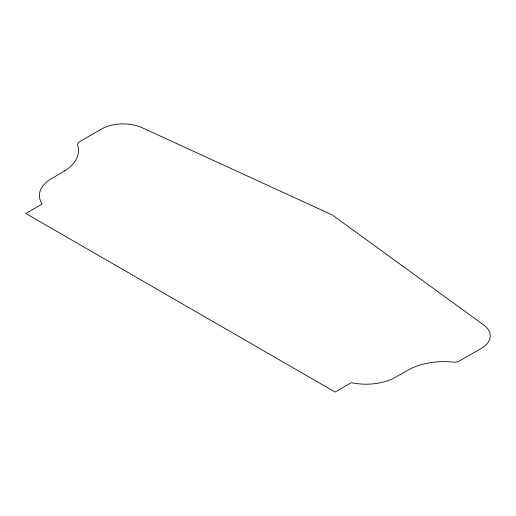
<?xml version="1.0" encoding="UTF-8"?>
<svg xmlns="http://www.w3.org/2000/svg" width="516" height="516" viewBox="0 0 516 516"><rect width="100%" height="100%" fill="white"/><g stroke="black" fill="none" stroke-linecap="round" stroke-linejoin="round"><path stroke-width="0.77" d="M64.635 170.867L48.62 180.387A42.164 24.342 0 0 0 42.08 204.078L25.8 213.476L335.116 392.057L351.396 382.659A42.164 24.342 0 0 0 392.431 378.886L408.917 369.637A51.29 29.612 0 0 1 453.977 362.193A7.676 4.431 0 0 0 459.633 360.897L481.26 348.416A30.696 17.725 0 0 0 483.582 324.854L332.401 215.043L142.203 127.762A30.696 17.725 0 0 0 101.4 129.103L79.774 141.59A7.676 4.431 0 0 0 77.529 144.854A51.29 29.612 0 0 1 64.635 170.867"/></g></svg>
